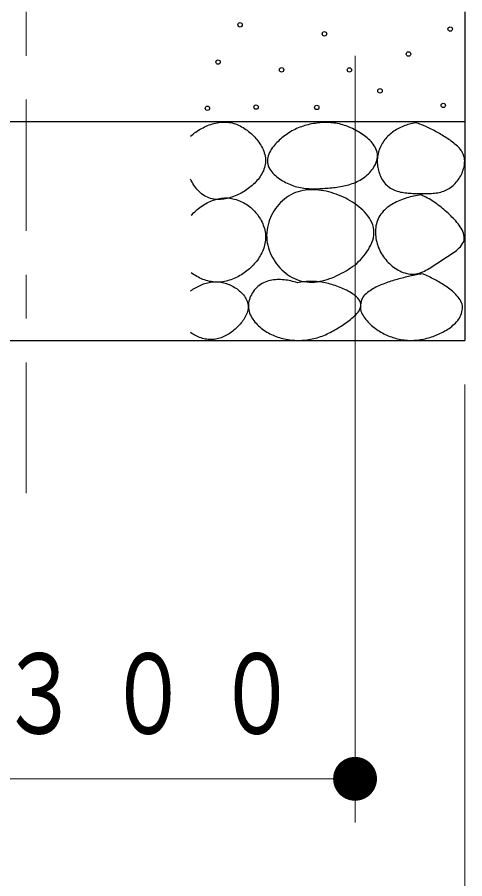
# Model space of a CAD drawing. Units: millimetres on the paper, scale 1:20. Extents: x -385 to 0, y 0 to 267.
# Drawn here: x -271.22 to -261.02, y 46.43 to 66.09 of the extents above; entities that cross this region are included whole.
import ezdxf

# ---------------------------------------------------------------- set-up
doc = ezdxf.new("R2010")
doc.units = ezdxf.units.MM
doc.linetypes.add('USER2', pattern=[6, 3, -1, 1, -1])
doc.layers.add('1_20', color=7, linetype='Continuous', lineweight=25)
doc.styles.add('ＭＳ ゴシック', font='')
doc.styles.get('ＭＳ ゴシック').set_extended_font_data('MS Gothic')

# ---------------------------------------------------------------- blocks, each defined once
blk = doc.blocks.new('filled_dot')
at = {"color": 0, "linetype": 'Continuous', "lineweight": -2, "const_width": 1.25}
blk.add_lwpolyline([(-0.625, 0, 1), (0.625, 0, 1)], format="xyb", close=True, dxfattribs=at)

msp = doc.modelspace()

# ---------------------------------------------------------------- linework, layer by layer
at = {"layer": '1_20', "linetype": 'USER2', "lineweight": 13}
msp.add_line((-271.02, 166.21), (-271.02, 55.226), dxfattribs=at)
at = {"layer": '1_20'}
for p, q in [((-261.02, 66.21), (-261.02, 58.71)), ((-281.02, 63.71), (-261.02, 63.71)), ((-281.02, 58.71), (-261.02, 58.71))]:
    msp.add_line(p, q, dxfattribs=at)
at = {"layer": '1_20', "lineweight": 13}
for p, q in [((-263.52, 65.21), (-263.52, 47.71)), ((-261.02, 57.71), (-261.02, 37.71)), ((-263.52, 48.71), (-278.52, 48.71))]:
    msp.add_line(p, q, dxfattribs=at)
at = {"layer": '1_20'}
for centre in [(-266.141, 65.914), (-261.351, 65.818), (-264.218, 65.708), (-262.301, 65.248), (-266.641, 65.063), (-265.195, 64.887), (-263.648, 64.884), (-262.951, 64.408), (-265.776, 64.036), (-261.509, 64.076), (-266.884, 64.009), (-264.392, 64.028)]:
    msp.add_circle(centre, 0.05, dxfattribs=at)
for points, knots in [([(-267.27, 63.375), (-267.23, 63.407), (-267.191, 63.439), (-267.149, 63.468), (-267.107, 63.497), (-267.063, 63.524), (-267.018, 63.548), (-266.974, 63.573), (-266.927, 63.595), (-266.88, 63.614), (-266.833, 63.634), (-266.784, 63.651), (-266.735, 63.663), (-266.686, 63.676), (-266.635, 63.686), (-266.584, 63.691), (-266.534, 63.696), (-266.482, 63.697), (-266.431, 63.693), (-266.381, 63.688), (-266.33, 63.678), (-266.281, 63.664), (-266.232, 63.65), (-266.184, 63.63), (-266.139, 63.608), (-266.093, 63.585), (-266.049, 63.558), (-266.007, 63.529), (-265.965, 63.5), (-265.926, 63.467), (-265.888, 63.433), (-265.85, 63.399), (-265.814, 63.362), (-265.781, 63.323), (-265.748, 63.284), (-265.716, 63.244), (-265.689, 63.201), (-265.661, 63.158), (-265.636, 63.113), (-265.616, 63.066), (-265.596, 63.019), (-265.579, 62.97), (-265.57, 62.92), (-265.561, 62.871), (-265.557, 62.818), (-265.561, 62.768), (-265.566, 62.718), (-265.579, 62.667), (-265.596, 62.619), (-265.613, 62.571), (-265.637, 62.525), (-265.664, 62.482), (-265.69, 62.438), (-265.722, 62.397), (-265.755, 62.359), (-265.788, 62.32), (-265.825, 62.284), (-265.863, 62.251), (-265.902, 62.217), (-265.942, 62.185), (-265.984, 62.156), (-266.026, 62.127), (-266.07, 62.1), (-266.115, 62.076), (-266.159, 62.051), (-266.206, 62.029), (-266.253, 62.01), (-266.3, 61.991), (-266.349, 61.974), (-266.398, 61.961), (-266.448, 61.948), (-266.498, 61.938), (-266.549, 61.933), (-266.599, 61.928), (-266.651, 61.927), (-266.702, 61.932), (-266.752, 61.937), (-266.804, 61.948), (-266.851, 61.965), (-266.899, 61.982), (-266.945, 62.007), (-266.986, 62.036), (-267.028, 62.065), (-267.066, 62.101), (-267.101, 62.138), (-267.135, 62.175), (-267.166, 62.217), (-267.195, 62.259), (-267.223, 62.301), (-267.247, 62.347), (-267.27, 62.392)], [0, 0, 0, 0, 1, 1, 1, 2, 2, 2, 3, 3, 3, 4, 4, 4, 5, 5, 5, 6, 6, 6, 7, 7, 7, 8, 8, 8, 9, 9, 9, 10, 10, 10, 11, 11, 11, 12, 12, 12, 13, 13, 13, 14, 14, 14, 15, 15, 15, 16, 16, 16, 17, 17, 17, 18, 18, 18, 19, 19, 19, 20, 20, 20, 21, 21, 21, 22, 22, 22, 23, 23, 23, 24, 24, 24, 25, 25, 25, 26, 26, 26, 27, 27, 27, 28, 28, 28, 29, 29, 29, 30, 30, 30, 30]), ([(-264.114, 63.684), (-264.061, 63.68), (-264.008, 63.676), (-263.956, 63.667), (-263.903, 63.658), (-263.851, 63.646), (-263.801, 63.631), (-263.75, 63.616), (-263.7, 63.598), (-263.651, 63.577), (-263.602, 63.557), (-263.554, 63.534), (-263.507, 63.509), (-263.46, 63.484), (-263.414, 63.457), (-263.37, 63.428), (-263.326, 63.398), (-263.283, 63.367), (-263.243, 63.332), (-263.203, 63.298), (-263.163, 63.261), (-263.13, 63.22), (-263.097, 63.179), (-263.064, 63.134), (-263.043, 63.087), (-263.023, 63.039), (-263.007, 62.985), (-263.006, 62.933), (-263.004, 62.882), (-263.017, 62.827), (-263.035, 62.777), (-263.052, 62.728), (-263.08, 62.681), (-263.11, 62.638), (-263.14, 62.594), (-263.175, 62.553), (-263.213, 62.516), (-263.25, 62.479), (-263.292, 62.445), (-263.336, 62.415), (-263.379, 62.385), (-263.426, 62.359), (-263.474, 62.336), (-263.521, 62.313), (-263.572, 62.294), (-263.622, 62.278), (-263.672, 62.262), (-263.724, 62.249), (-263.776, 62.238), (-263.828, 62.227), (-263.88, 62.218), (-263.933, 62.211), (-263.985, 62.203), (-264.038, 62.198), (-264.091, 62.193), (-264.144, 62.188), (-264.197, 62.184), (-264.25, 62.181), (-264.303, 62.178), (-264.356, 62.175), (-264.409, 62.174), (-264.462, 62.173), (-264.515, 62.173), (-264.568, 62.176), (-264.621, 62.179), (-264.674, 62.184), (-264.727, 62.193), (-264.779, 62.202), (-264.831, 62.213), (-264.882, 62.228), (-264.932, 62.244), (-264.983, 62.262), (-265.031, 62.284), (-265.08, 62.305), (-265.127, 62.329), (-265.173, 62.357), (-265.218, 62.384), (-265.263, 62.414), (-265.303, 62.447), (-265.344, 62.481), (-265.384, 62.517), (-265.417, 62.559), (-265.449, 62.6), (-265.481, 62.646), (-265.498, 62.695), (-265.515, 62.743), (-265.522, 62.8), (-265.517, 62.851), (-265.512, 62.902), (-265.491, 62.955), (-265.468, 63.002), (-265.446, 63.049), (-265.414, 63.094), (-265.382, 63.136), (-265.35, 63.178), (-265.314, 63.217), (-265.276, 63.254), (-265.238, 63.291), (-265.198, 63.327), (-265.157, 63.359), (-265.115, 63.392), (-265.071, 63.423), (-265.026, 63.451), (-264.982, 63.479), (-264.935, 63.505), (-264.887, 63.528), (-264.839, 63.551), (-264.79, 63.572), (-264.74, 63.59), (-264.69, 63.607), (-264.639, 63.623), (-264.588, 63.635), (-264.536, 63.648), (-264.484, 63.658), (-264.431, 63.666), (-264.379, 63.674), (-264.326, 63.679), (-264.273, 63.682), (-264.22, 63.685), (-264.167, 63.685), (-264.114, 63.684)], [0, 0, 0, 0, 1, 1, 1, 2, 2, 2, 3, 3, 3, 4, 4, 4, 5, 5, 5, 6, 6, 6, 7, 7, 7, 8, 8, 8, 9, 9, 9, 10, 10, 10, 11, 11, 11, 12, 12, 12, 13, 13, 13, 14, 14, 14, 15, 15, 15, 16, 16, 16, 17, 17, 17, 18, 18, 18, 19, 19, 19, 20, 20, 20, 21, 21, 21, 22, 22, 22, 23, 23, 23, 24, 24, 24, 25, 25, 25, 26, 26, 26, 27, 27, 27, 28, 28, 28, 29, 29, 29, 30, 30, 30, 31, 31, 31, 32, 32, 32, 33, 33, 33, 34, 34, 34, 35, 35, 35, 36, 36, 36, 37, 37, 37, 38, 38, 38, 39, 39, 39, 40, 40, 40, 40]), ([(-262.143, 63.68), (-262.097, 63.666), (-262.052, 63.652), (-262.008, 63.635), (-261.964, 63.618), (-261.92, 63.6), (-261.877, 63.58), (-261.834, 63.561), (-261.792, 63.539), (-261.75, 63.517), (-261.708, 63.495), (-261.667, 63.472), (-261.626, 63.448), (-261.585, 63.425), (-261.544, 63.4), (-261.504, 63.376), (-261.464, 63.351), (-261.423, 63.326), (-261.384, 63.3), (-261.345, 63.273), (-261.306, 63.247), (-261.269, 63.217), (-261.232, 63.187), (-261.195, 63.157), (-261.163, 63.122), (-261.132, 63.088), (-261.1, 63.05), (-261.078, 63.01), (-261.055, 62.969), (-261.037, 62.923), (-261.028, 62.877), (-261.019, 62.832), (-261.019, 62.783), (-261.024, 62.736), (-261.028, 62.69), (-261.04, 62.643), (-261.055, 62.598), (-261.069, 62.553), (-261.089, 62.509), (-261.112, 62.468), (-261.134, 62.427), (-261.16, 62.387), (-261.189, 62.349), (-261.218, 62.312), (-261.251, 62.277), (-261.286, 62.246), (-261.321, 62.215), (-261.36, 62.187), (-261.401, 62.164), (-261.442, 62.141), (-261.487, 62.123), (-261.532, 62.109), (-261.577, 62.094), (-261.623, 62.085), (-261.67, 62.078), (-261.717, 62.07), (-261.764, 62.067), (-261.811, 62.064), (-261.858, 62.062), (-261.906, 62.062), (-261.953, 62.062), (-262, 62.062), (-262.048, 62.063), (-262.095, 62.064), (-262.142, 62.066), (-262.19, 62.067), (-262.237, 62.07), (-262.284, 62.072), (-262.331, 62.075), (-262.378, 62.082), (-262.425, 62.088), (-262.472, 62.095), (-262.518, 62.108), (-262.563, 62.12), (-262.609, 62.134), (-262.651, 62.155), (-262.693, 62.175), (-262.735, 62.201), (-262.771, 62.231), (-262.807, 62.261), (-262.839, 62.297), (-262.867, 62.335), (-262.895, 62.372), (-262.918, 62.414), (-262.938, 62.457), (-262.958, 62.5), (-262.974, 62.545), (-262.986, 62.59), (-262.998, 62.636), (-263.007, 62.683), (-263.011, 62.73), (-263.015, 62.777), (-263.015, 62.825), (-263.011, 62.872), (-263.006, 62.919), (-262.998, 62.966), (-262.985, 63.011), (-262.972, 63.056), (-262.955, 63.101), (-262.935, 63.144), (-262.914, 63.186), (-262.89, 63.227), (-262.862, 63.265), (-262.835, 63.304), (-262.804, 63.34), (-262.771, 63.373), (-262.737, 63.407), (-262.701, 63.438), (-262.663, 63.466), (-262.625, 63.494), (-262.585, 63.519), (-262.543, 63.542), (-262.502, 63.565), (-262.459, 63.585), (-262.415, 63.603), (-262.372, 63.621), (-262.327, 63.636), (-262.281, 63.649), (-262.236, 63.662), (-262.189, 63.671), (-262.143, 63.68)], [0, 0, 0, 0, 1, 1, 1, 2, 2, 2, 3, 3, 3, 4, 4, 4, 5, 5, 5, 6, 6, 6, 7, 7, 7, 8, 8, 8, 9, 9, 9, 10, 10, 10, 11, 11, 11, 12, 12, 12, 13, 13, 13, 14, 14, 14, 15, 15, 15, 16, 16, 16, 17, 17, 17, 18, 18, 18, 19, 19, 19, 20, 20, 20, 21, 21, 21, 22, 22, 22, 23, 23, 23, 24, 24, 24, 25, 25, 25, 26, 26, 26, 27, 27, 27, 28, 28, 28, 29, 29, 29, 30, 30, 30, 31, 31, 31, 32, 32, 32, 33, 33, 33, 34, 34, 34, 35, 35, 35, 36, 36, 36, 37, 37, 37, 38, 38, 38, 39, 39, 39, 40, 40, 40, 40]), ([(-263.479, 60.468), (-263.543, 60.422), (-263.606, 60.375), (-263.673, 60.334), (-263.74, 60.292), (-263.808, 60.252), (-263.879, 60.217), (-263.949, 60.183), (-264.022, 60.15), (-264.096, 60.124), (-264.17, 60.098), (-264.246, 60.075), (-264.324, 60.062), (-264.401, 60.048), (-264.481, 60.039), (-264.559, 60.042), (-264.637, 60.045), (-264.717, 60.057), (-264.791, 60.08), (-264.866, 60.103), (-264.938, 60.139), (-265.005, 60.18), (-265.071, 60.221), (-265.134, 60.272), (-265.19, 60.326), (-265.246, 60.381), (-265.297, 60.443), (-265.341, 60.507), (-265.385, 60.572), (-265.424, 60.642), (-265.454, 60.714), (-265.484, 60.787), (-265.508, 60.864), (-265.521, 60.941), (-265.534, 61.017), (-265.538, 61.098), (-265.532, 61.176), (-265.527, 61.254), (-265.511, 61.333), (-265.488, 61.408), (-265.464, 61.482), (-265.432, 61.556), (-265.394, 61.624), (-265.356, 61.692), (-265.31, 61.758), (-265.258, 61.817), (-265.206, 61.875), (-265.147, 61.93), (-265.083, 61.975), (-265.019, 62.02), (-264.947, 62.057), (-264.874, 62.085), (-264.802, 62.113), (-264.723, 62.131), (-264.646, 62.142), (-264.568, 62.152), (-264.488, 62.153), (-264.41, 62.149), (-264.331, 62.145), (-264.253, 62.132), (-264.176, 62.116), (-264.099, 62.099), (-264.023, 62.076), (-263.949, 62.049), (-263.876, 62.022), (-263.803, 61.991), (-263.733, 61.955), (-263.663, 61.919), (-263.594, 61.879), (-263.53, 61.834), (-263.465, 61.789), (-263.402, 61.741), (-263.346, 61.686), (-263.29, 61.631), (-263.235, 61.572), (-263.194, 61.506), (-263.153, 61.44), (-263.115, 61.365), (-263.099, 61.291), (-263.083, 61.216), (-263.085, 61.132), (-263.099, 61.056), (-263.114, 60.981), (-263.15, 60.906), (-263.187, 60.837), (-263.223, 60.768), (-263.271, 60.704), (-263.32, 60.642), (-263.368, 60.581), (-263.424, 60.524), (-263.479, 60.468)], [0, 0, 0, 0, 1, 1, 1, 2, 2, 2, 3, 3, 3, 4, 4, 4, 5, 5, 5, 6, 6, 6, 7, 7, 7, 8, 8, 8, 9, 9, 9, 10, 10, 10, 11, 11, 11, 12, 12, 12, 13, 13, 13, 14, 14, 14, 15, 15, 15, 16, 16, 16, 17, 17, 17, 18, 18, 18, 19, 19, 19, 20, 20, 20, 21, 21, 21, 22, 22, 22, 23, 23, 23, 24, 24, 24, 25, 25, 25, 26, 26, 26, 27, 27, 27, 28, 28, 28, 29, 29, 29, 30, 30, 30, 30]), ([(-267.254, 61.568), (-267.219, 61.605), (-267.183, 61.641), (-267.144, 61.675), (-267.106, 61.708), (-267.066, 61.74), (-267.024, 61.769), (-266.982, 61.798), (-266.938, 61.825), (-266.893, 61.849), (-266.848, 61.873), (-266.802, 61.895), (-266.754, 61.912), (-266.706, 61.929), (-266.656, 61.943), (-266.606, 61.952), (-266.556, 61.961), (-266.505, 61.966), (-266.454, 61.965), (-266.403, 61.964), (-266.352, 61.957), (-266.302, 61.947), (-266.252, 61.936), (-266.203, 61.92), (-266.156, 61.901), (-266.109, 61.882), (-266.063, 61.859), (-266.02, 61.832), (-265.976, 61.806), (-265.934, 61.775), (-265.896, 61.743), (-265.857, 61.71), (-265.82, 61.673), (-265.787, 61.635), (-265.754, 61.596), (-265.723, 61.555), (-265.696, 61.512), (-265.669, 61.469), (-265.645, 61.423), (-265.625, 61.376), (-265.606, 61.329), (-265.589, 61.28), (-265.578, 61.231), (-265.567, 61.181), (-265.56, 61.13), (-265.559, 61.079), (-265.558, 61.028), (-265.563, 60.977), (-265.573, 60.927), (-265.582, 60.877), (-265.597, 60.827), (-265.616, 60.78), (-265.634, 60.733), (-265.657, 60.687), (-265.683, 60.643), (-265.708, 60.599), (-265.738, 60.556), (-265.769, 60.516), (-265.8, 60.476), (-265.835, 60.438), (-265.87, 60.401), (-265.906, 60.365), (-265.945, 60.331), (-265.985, 60.3), (-266.024, 60.268), (-266.066, 60.238), (-266.11, 60.211), (-266.153, 60.184), (-266.198, 60.16), (-266.244, 60.138), (-266.29, 60.117), (-266.338, 60.098), (-266.387, 60.084), (-266.436, 60.069), (-266.486, 60.057), (-266.536, 60.05), (-266.587, 60.043), (-266.638, 60.04), (-266.689, 60.042), (-266.74, 60.044), (-266.791, 60.05), (-266.841, 60.061), (-266.891, 60.072), (-266.94, 60.087), (-266.987, 60.106), (-267.035, 60.124), (-267.081, 60.146), (-267.125, 60.171), (-267.17, 60.196), (-267.212, 60.225), (-267.254, 60.254)], [0, 0, 0, 0, 1, 1, 1, 2, 2, 2, 3, 3, 3, 4, 4, 4, 5, 5, 5, 6, 6, 6, 7, 7, 7, 8, 8, 8, 9, 9, 9, 10, 10, 10, 11, 11, 11, 12, 12, 12, 13, 13, 13, 14, 14, 14, 15, 15, 15, 16, 16, 16, 17, 17, 17, 18, 18, 18, 19, 19, 19, 20, 20, 20, 21, 21, 21, 22, 22, 22, 23, 23, 23, 24, 24, 24, 25, 25, 25, 26, 26, 26, 27, 27, 27, 28, 28, 28, 29, 29, 29, 30, 30, 30, 30]), ([(-262.016, 62.032), (-261.965, 62.009), (-261.915, 61.986), (-261.866, 61.96), (-261.818, 61.934), (-261.77, 61.905), (-261.724, 61.874), (-261.678, 61.843), (-261.634, 61.81), (-261.59, 61.776), (-261.546, 61.742), (-261.504, 61.707), (-261.462, 61.67), (-261.42, 61.634), (-261.379, 61.597), (-261.34, 61.558), (-261.3, 61.519), (-261.261, 61.48), (-261.225, 61.438), (-261.189, 61.396), (-261.153, 61.353), (-261.124, 61.306), (-261.094, 61.26), (-261.063, 61.211), (-261.048, 61.159), (-261.034, 61.107), (-261.024, 61.047), (-261.035, 60.995), (-261.047, 60.944), (-261.082, 60.895), (-261.116, 60.852), (-261.15, 60.81), (-261.197, 60.776), (-261.24, 60.742), (-261.283, 60.708), (-261.331, 60.678), (-261.377, 60.648), (-261.423, 60.617), (-261.47, 60.588), (-261.517, 60.558), (-261.563, 60.528), (-261.609, 60.497), (-261.656, 60.467), (-261.702, 60.437), (-261.748, 60.405), (-261.795, 60.377), (-261.842, 60.348), (-261.89, 60.319), (-261.94, 60.296), (-261.99, 60.273), (-262.043, 60.251), (-262.096, 60.24), (-262.15, 60.229), (-262.207, 60.224), (-262.261, 60.228), (-262.315, 60.232), (-262.371, 60.247), (-262.422, 60.265), (-262.474, 60.284), (-262.524, 60.31), (-262.571, 60.338), (-262.618, 60.367), (-262.663, 60.401), (-262.705, 60.437), (-262.746, 60.473), (-262.785, 60.513), (-262.821, 60.556), (-262.856, 60.598), (-262.888, 60.644), (-262.916, 60.691), (-262.944, 60.739), (-262.969, 60.789), (-262.989, 60.841), (-263.009, 60.892), (-263.025, 60.946), (-263.036, 61), (-263.047, 61.054), (-263.054, 61.109), (-263.056, 61.164), (-263.057, 61.219), (-263.053, 61.276), (-263.043, 61.33), (-263.032, 61.384), (-263.016, 61.438), (-262.993, 61.488), (-262.97, 61.537), (-262.938, 61.585), (-262.904, 61.627), (-262.869, 61.67), (-262.827, 61.708), (-262.784, 61.742), (-262.741, 61.777), (-262.694, 61.807), (-262.646, 61.834), (-262.598, 61.862), (-262.548, 61.885), (-262.497, 61.907), (-262.446, 61.928), (-262.393, 61.946), (-262.34, 61.963), (-262.288, 61.979), (-262.234, 61.993), (-262.18, 62.004), (-262.126, 62.016), (-262.071, 62.024), (-262.016, 62.032)], [0, 0, 0, 0, 1, 1, 1, 2, 2, 2, 3, 3, 3, 4, 4, 4, 5, 5, 5, 6, 6, 6, 7, 7, 7, 8, 8, 8, 9, 9, 9, 10, 10, 10, 11, 11, 11, 12, 12, 12, 13, 13, 13, 14, 14, 14, 15, 15, 15, 16, 16, 16, 17, 17, 17, 18, 18, 18, 19, 19, 19, 20, 20, 20, 21, 21, 21, 22, 22, 22, 23, 23, 23, 24, 24, 24, 25, 25, 25, 26, 26, 26, 27, 27, 27, 28, 28, 28, 29, 29, 29, 30, 30, 30, 31, 31, 31, 32, 32, 32, 33, 33, 33, 34, 34, 34, 35, 35, 35, 35]), ([(-261.975, 60.235), (-261.885, 60.193), (-261.795, 60.15), (-261.708, 60.102), (-261.621, 60.054), (-261.533, 60.005), (-261.452, 59.948), (-261.371, 59.891), (-261.285, 59.834), (-261.221, 59.76), (-261.158, 59.686), (-261.084, 59.596), (-261.071, 59.507), (-261.057, 59.418), (-261.093, 59.307), (-261.139, 59.224), (-261.185, 59.141), (-261.269, 59.072), (-261.346, 59.011), (-261.423, 58.95), (-261.513, 58.901), (-261.603, 58.86), (-261.692, 58.818), (-261.788, 58.785), (-261.884, 58.761), (-261.98, 58.737), (-262.08, 58.721), (-262.179, 58.716), (-262.277, 58.712), (-262.379, 58.717), (-262.476, 58.734), (-262.573, 58.751), (-262.671, 58.781), (-262.762, 58.819), (-262.853, 58.857), (-262.942, 58.905), (-263.023, 58.961), (-263.104, 59.018), (-263.185, 59.083), (-263.247, 59.159), (-263.308, 59.234), (-263.378, 59.326), (-263.393, 59.416), (-263.409, 59.505), (-263.387, 59.619), (-263.34, 59.698), (-263.293, 59.777), (-263.195, 59.835), (-263.112, 59.888), (-263.029, 59.94), (-262.934, 59.977), (-262.841, 60.013), (-262.749, 60.049), (-262.653, 60.078), (-262.557, 60.106), (-262.462, 60.133), (-262.365, 60.156), (-262.268, 60.178), (-262.171, 60.199), (-262.073, 60.217), (-261.975, 60.235)], [0, 0, 0, 0, 1, 1, 1, 2, 2, 2, 3, 3, 3, 4, 4, 4, 5, 5, 5, 6, 6, 6, 7, 7, 7, 8, 8, 8, 9, 9, 9, 10, 10, 10, 11, 11, 11, 12, 12, 12, 13, 13, 13, 14, 14, 14, 15, 15, 15, 16, 16, 16, 17, 17, 17, 18, 18, 18, 19, 19, 19, 20, 20, 20, 20]), ([(-267.27, 59.842), (-267.233, 59.867), (-267.196, 59.892), (-267.157, 59.914), (-267.118, 59.936), (-267.078, 59.957), (-267.037, 59.975), (-266.996, 59.993), (-266.954, 60.009), (-266.911, 60.022), (-266.868, 60.034), (-266.824, 60.043), (-266.779, 60.048), (-266.735, 60.053), (-266.69, 60.055), (-266.645, 60.052), (-266.601, 60.049), (-266.556, 60.041), (-266.513, 60.03), (-266.47, 60.019), (-266.427, 60.003), (-266.386, 59.986), (-266.345, 59.968), (-266.305, 59.947), (-266.266, 59.924), (-266.228, 59.901), (-266.191, 59.874), (-266.158, 59.845), (-266.124, 59.816), (-266.091, 59.785), (-266.063, 59.75), (-266.035, 59.715), (-266.009, 59.677), (-265.991, 59.637), (-265.973, 59.596), (-265.96, 59.551), (-265.956, 59.507), (-265.953, 59.464), (-265.959, 59.417), (-265.971, 59.374), (-265.982, 59.332), (-266.002, 59.29), (-266.022, 59.251), (-266.043, 59.211), (-266.069, 59.174), (-266.096, 59.139), (-266.123, 59.103), (-266.153, 59.069), (-266.184, 59.036), (-266.215, 59.004), (-266.247, 58.973), (-266.282, 58.945), (-266.316, 58.916), (-266.352, 58.889), (-266.39, 58.865), (-266.428, 58.841), (-266.467, 58.819), (-266.508, 58.8), (-266.549, 58.782), (-266.591, 58.766), (-266.634, 58.755), (-266.677, 58.743), (-266.722, 58.735), (-266.767, 58.732), (-266.811, 58.729), (-266.857, 58.731), (-266.901, 58.738), (-266.945, 58.744), (-266.989, 58.756), (-267.031, 58.77), (-267.073, 58.784), (-267.115, 58.802), (-267.155, 58.822), (-267.195, 58.843), (-267.232, 58.867), (-267.27, 58.891)], [0, 0, 0, 0, 1, 1, 1, 2, 2, 2, 3, 3, 3, 4, 4, 4, 5, 5, 5, 6, 6, 6, 7, 7, 7, 8, 8, 8, 9, 9, 9, 10, 10, 10, 11, 11, 11, 12, 12, 12, 13, 13, 13, 14, 14, 14, 15, 15, 15, 16, 16, 16, 17, 17, 17, 18, 18, 18, 19, 19, 19, 20, 20, 20, 21, 21, 21, 22, 22, 22, 23, 23, 23, 24, 24, 24, 25, 25, 25, 25]), ([(-264.83, 60.028), (-264.778, 60.037), (-264.726, 60.046), (-264.673, 60.052), (-264.621, 60.057), (-264.568, 60.06), (-264.515, 60.06), (-264.463, 60.06), (-264.41, 60.057), (-264.357, 60.052), (-264.305, 60.046), (-264.252, 60.038), (-264.201, 60.027), (-264.149, 60.016), (-264.098, 60.003), (-264.047, 59.988), (-263.997, 59.973), (-263.946, 59.956), (-263.897, 59.937), (-263.848, 59.919), (-263.799, 59.899), (-263.751, 59.876), (-263.704, 59.853), (-263.656, 59.829), (-263.612, 59.801), (-263.567, 59.773), (-263.521, 59.743), (-263.485, 59.706), (-263.449, 59.669), (-263.407, 59.625), (-263.394, 59.578), (-263.382, 59.531), (-263.39, 59.471), (-263.408, 59.425), (-263.426, 59.378), (-263.467, 59.337), (-263.503, 59.298), (-263.538, 59.26), (-263.58, 59.226), (-263.621, 59.193), (-263.663, 59.16), (-263.706, 59.13), (-263.749, 59.1), (-263.793, 59.07), (-263.837, 59.041), (-263.882, 59.013), (-263.927, 58.985), (-263.972, 58.958), (-264.018, 58.932), (-264.064, 58.907), (-264.111, 58.882), (-264.159, 58.86), (-264.207, 58.838), (-264.256, 58.817), (-264.306, 58.8), (-264.355, 58.782), (-264.406, 58.767), (-264.458, 58.755), (-264.509, 58.743), (-264.561, 58.733), (-264.613, 58.726), (-264.666, 58.72), (-264.719, 58.716), (-264.771, 58.714), (-264.824, 58.713), (-264.877, 58.714), (-264.93, 58.718), (-264.982, 58.723), (-265.035, 58.729), (-265.087, 58.739), (-265.139, 58.749), (-265.19, 58.761), (-265.241, 58.776), (-265.291, 58.792), (-265.341, 58.81), (-265.389, 58.832), (-265.437, 58.853), (-265.484, 58.877), (-265.53, 58.905), (-265.575, 58.932), (-265.618, 58.962), (-265.659, 58.995), (-265.7, 59.028), (-265.74, 59.064), (-265.775, 59.103), (-265.81, 59.142), (-265.844, 59.184), (-265.87, 59.229), (-265.897, 59.275), (-265.921, 59.324), (-265.934, 59.374), (-265.948, 59.424), (-265.954, 59.479), (-265.951, 59.531), (-265.948, 59.582), (-265.934, 59.636), (-265.916, 59.685), (-265.897, 59.734), (-265.871, 59.781), (-265.841, 59.824), (-265.811, 59.867), (-265.775, 59.908), (-265.736, 59.942), (-265.696, 59.976), (-265.651, 60.006), (-265.604, 60.029), (-265.557, 60.052), (-265.505, 60.068), (-265.454, 60.08), (-265.403, 60.092), (-265.35, 60.098), (-265.297, 60.1), (-265.245, 60.103), (-265.192, 60.1), (-265.139, 60.095), (-265.087, 60.09), (-265.034, 60.082), (-264.983, 60.07), (-264.931, 60.059), (-264.881, 60.044), (-264.83, 60.028)], [0, 0, 0, 0, 1, 1, 1, 2, 2, 2, 3, 3, 3, 4, 4, 4, 5, 5, 5, 6, 6, 6, 7, 7, 7, 8, 8, 8, 9, 9, 9, 10, 10, 10, 11, 11, 11, 12, 12, 12, 13, 13, 13, 14, 14, 14, 15, 15, 15, 16, 16, 16, 17, 17, 17, 18, 18, 18, 19, 19, 19, 20, 20, 20, 21, 21, 21, 22, 22, 22, 23, 23, 23, 24, 24, 24, 25, 25, 25, 26, 26, 26, 27, 27, 27, 28, 28, 28, 29, 29, 29, 30, 30, 30, 31, 31, 31, 32, 32, 32, 33, 33, 33, 34, 34, 34, 35, 35, 35, 36, 36, 36, 37, 37, 37, 38, 38, 38, 39, 39, 39, 40, 40, 40, 40])]:
    msp.add_open_spline(points, degree=3, knots=knots, dxfattribs=at)

# ---------------------------------------------------------------- block references
at = {"layer": '1_20', "lineweight": 13, "xscale": 0.4, "yscale": 0.4, "rotation": 180}
msp.add_blockref('filled_dot', (-263.52, 48.71), dxfattribs=at)

# ---------------------------------------------------------------- texts
at = {"layer": '1_20', "insert": (-271.02, 49.71), "char_height": 1.833, "attachment_point": 8, "style": 'ＭＳ ゴシック'}
msp.add_mtext('\\T1.32;\\W0.75;300×３００', dxfattribs=at)

doc.saveas('drawing.dxf')
